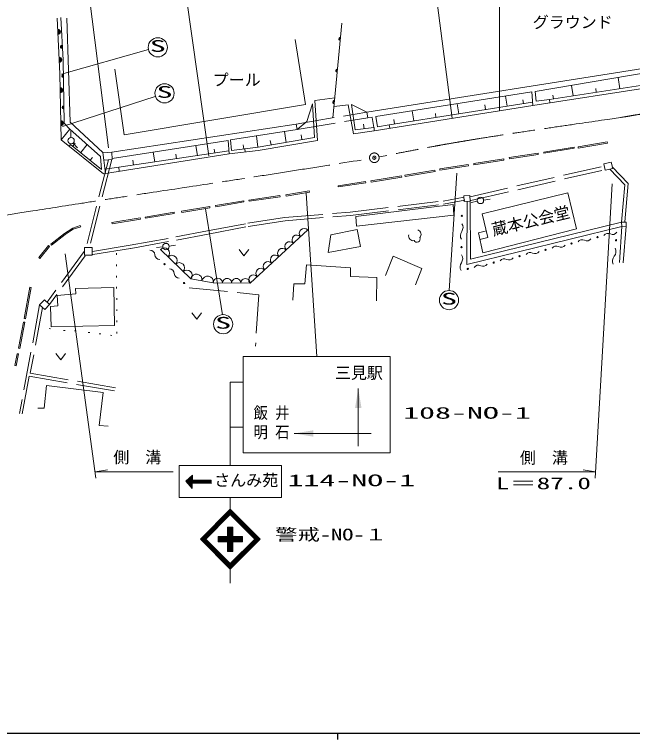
# Model space of a CAD drawing. Units: millimetres, scale not verified. Extents: x 40000 to 680000, y 20000 to 380000.
# Drawn here: x 117504 to 214070, y 204000 to 317200 of the extents above; entities that cross this region are included whole.
import ezdxf
from ezdxf.enums import TextEntityAlignment as Align

# ---------------------------------------------------------------- set-up
doc = ezdxf.new("R2010")
doc.units = ezdxf.units.MM
doc.header["$LTSCALE"] = 1000
doc.header["$PDMODE"] = 32
doc.header["$PDSIZE"] = 500
for name, pattern in [('CHAIN', [18.5, 12, -1.5, 3.5, -1.5]), ('DASHED', [7.5, 6, -1.5]), ('DOTTED', [1.75, 0.25, -1.5]), ('LONG_DASHED_DOTTED', [15.25, 12, -1.5, 0.25, -1.5])]:
    doc.linetypes.add(name, pattern=pattern)
for name, color, linetype, lineweight in [('M-BGD', 7, 'Continuous', 13), ('M-BMK', 2, 'CHAIN', 13), ('M-STR-HTXT', 7, 'Continuous', 13), ('M-STR-STR3', 7, 'Continuous', 13), ('M-STR-STRC', 7, 'Continuous', 13), ('M-TTL-BAND', 7, 'Continuous', 25)]:
    doc.layers.add(name, color=color, linetype=linetype, lineweight=lineweight)
doc.layers.add('M-BMK-HTXT', color=7, linetype='Continuous')
doc.styles.add('ＭＳ ゴシック', font='')
doc.styles.get('ＭＳ ゴシック').set_extended_font_data('MS Gothic')

# ---------------------------------------------------------------- blocks, each defined once
blk = doc.blocks.new('filled_arrow')
at = {"color": 0, "linetype": 'Continuous', "lineweight": -2}
blk.add_solid([(7.5, 1.25), (0, 0), (7.5, -1.25)], dxfattribs=at)

msp = doc.modelspace()

# ---------------------------------------------------------------- linework, layer by layer
at = {"layer": 'M-BGD'}
for p, q in [((124180, 316646), (124581, 307947)), ((125093, 310047), (124769, 316731)), ((125708, 316608), (126179, 300389)), ((167263, 301062), (168666, 315822)), ((162963, 303155), (161383, 313294)), ((125241, 300239), (125093, 310047)), ((172581, 301964), (217413, 309068)), ((124581, 307947), (124784, 297633)), ((133203, 308686), (134652, 298414)), ((217453, 308344), (198876, 305181)), ((211834, 307352), (212102, 305618)), ((198510, 303002), (218164, 306032)), ((201095, 303917), (217684, 306480)), ((204532, 306121), (204784, 304487)), ((208321, 305652), (208415, 305048)), ((198326, 305139), (173948, 301272)), ((198510, 303002), (198326, 305139)), ((198876, 305181), (199036, 303650)), ((201645, 304615), (201737, 304017)), ((167561, 304192), (164457, 303778)), ((164457, 303778), (164844, 297521)), ((176053, 299976), (198465, 303528)), ((194238, 304445), (194484, 302897)), ((196928, 303882), (197020, 303298)), ((199036, 303650), (201095, 303917)), ((201095, 303917), (201167, 303412)), ((134652, 298414), (162963, 303155)), ((164390, 297997), (164094, 303226)), ((167430, 302816), (169645, 303085)), ((169645, 303085), (170472, 298563)), ((170138, 303127), (170730, 299175)), ((172581, 301964), (170138, 303127)), ((173697, 299042), (198510, 303002)), ((186672, 303275), (186922, 301698)), ((190977, 303111), (191096, 302360)), ((172721, 301067), (172581, 301964)), ((173381, 301145), (172721, 301067)), ((173671, 299574), (173393, 301135)), ((173948, 301272), (174244, 299682)), ((179662, 302166), (179912, 300587)), ((183267, 301738), (183363, 301134)), ((126158, 299305), (125241, 300239)), ((126179, 300389), (131334, 295631)), ((132700, 295715), (161542, 300092)), ((161542, 300092), (161675, 299254)), ((172061, 300082), (172154, 299358)), ((176753, 300815), (176865, 300104)), ((124784, 297633), (126158, 299305)), ((130936, 295033), (126158, 299305)), ((161675, 299254), (151268, 297615)), ((159669, 298921), (159956, 297239)), ((170472, 298563), (173697, 299042)), ((170730, 299175), (173672, 299552)), ((173697, 299042), (173683, 299553)), ((174244, 299682), (176053, 299976)), ((176053, 299976), (176126, 299429)), ((155321, 298254), (155543, 296485)), ((155567, 296488), (164390, 297997)), ((162282, 298407), (162410, 297658)), ((124784, 297633), (131411, 292333)), ((126275, 296925), (126044, 296621)), ((131115, 293010), (126275, 296925)), ((126986, 297115), (126613, 296653)), ((128851, 296897), (127846, 295655)), ((150875, 297542), (132762, 294720)), ((145862, 296761), (146116, 295156)), ((151043, 295455), (150875, 297542)), ((151268, 297615), (151396, 295963)), ((153240, 296850), (153321, 296206)), ((164844, 297521), (155556, 295978)), ((157475, 297525), (157593, 296835)), ((205571, 296546), (210127, 297320)), ((205604, 296349), (210160, 297123)), ((210127, 297320), (210160, 297123)), ((131334, 295631), (131444, 294481)), ((132700, 295715), (131356, 295593)), ((131397, 292343), (151043, 295455)), ((132771, 294563), (132700, 295715)), ((133831, 293341), (151006, 295905)), ((139168, 295718), (139429, 294172)), ((148710, 296161), (148797, 295558)), ((155556, 295978), (151043, 295455)), ((151396, 295963), (155567, 296488)), ((194818, 294849), (199305, 295544)), ((199305, 295544), (199336, 295347)), ((200205, 295723), (204933, 296507)), ((200205, 295723), (200238, 295525)), ((200238, 295525), (204966, 296310)), ((204933, 296507), (204966, 296310)), ((205571, 296546), (205604, 296349)), ((129709, 294876), (129353, 294436)), ((131115, 293010), (130936, 295033)), ((131444, 294481), (132771, 294563)), ((131705, 292373), (131444, 294481)), ((136010, 294432), (136113, 293674)), ((142709, 295381), (142827, 294668)), ((189261, 293940), (193942, 294672)), ((189291, 293742), (193973, 294474)), ((193942, 294672), (193973, 294474)), ((194818, 294849), (194848, 294651)), ((194848, 294651), (199336, 295347)), ((133831, 293341), (131621, 293047)), ((133880, 292737), (133831, 293341)), ((183945, 293095), (188410, 293764)), ((183975, 292897), (188439, 293566)), ((188410, 293764), (188439, 293566)), ((189261, 293940), (189291, 293742)), ((209581, 293868), (210747, 294144)), ((209801, 292880), (209581, 293868)), ((210747, 294144), (211020, 293179)), ((178515, 292120), (183194, 292901)), ((178515, 292120), (178548, 291922)), ((178548, 291922), (183227, 292703)), ((183194, 292901), (183227, 292703)), ((183945, 293095), (183975, 292897)), ((211020, 293179), (209801, 292880)), ((168055, 290465), (172372, 291125)), ((168086, 290267), (172403, 290927)), ((172372, 291125), (172403, 290927)), ((173179, 291224), (177980, 292013)), ((173179, 291224), (173211, 291027)), ((173211, 291027), (178013, 291815)), ((177980, 292013), (178013, 291815)), ((168055, 290465), (168086, 290267)), ((154135, 288227), (158966, 288944)), ((154165, 288029), (158995, 288746)), ((158966, 288944), (158995, 288746)), ((159919, 289052), (163551, 289645)), ((159919, 289052), (159952, 288855)), ((159952, 288855), (163584, 289448)), ((164734, 263782), (163062, 289296)), ((163551, 289645), (163584, 289448)), ((187711, 288894), (188672, 288958)), ((187780, 288013), (187711, 288894)), ((188672, 288958), (188727, 288061)), ((190597, 286069), (203952, 289332)), ((203952, 289332), (205344, 283716)), ((148918, 287388), (153329, 288128)), ((148952, 287191), (153362, 287931)), ((153329, 288128), (153362, 287931)), ((154135, 288227), (154165, 288029)), ((188727, 288061), (187791, 287981)), ((188169, 278191), (188259, 288021)), ((188701, 288059), (188753, 278987)), ((143606, 286494), (148018, 287210)), ((143606, 286494), (143638, 286297)), ((143638, 286297), (148050, 287012)), ((148018, 287210), (148050, 287012)), ((148918, 287388), (148952, 287191)), ((186023, 287514), (170860, 285664)), ((186160, 285877), (186023, 287514)), ((132736, 284716), (137148, 285431)), ((137148, 285431), (137180, 285234)), ((137926, 285578), (142435, 286324)), ((137926, 285578), (137959, 285380)), ((137959, 285380), (142468, 286126)), ((142435, 286324), (142468, 286126)), ((170860, 285664), (170955, 284135)), ((170955, 284135), (186160, 285877)), ((191478, 282363), (190597, 286069)), ((127792, 284238), (126601, 283845)), ((127792, 284238), (127854, 284048)), ((132736, 284716), (132768, 284518)), ((132768, 284518), (137180, 285234)), ((188753, 278987), (212373, 284784)), ((212373, 284784), (213088, 284780)), ((212373, 284784), (212383, 284119)), ((213088, 284780), (213080, 284129)), ((126601, 283845), (125305, 282990)), ((126689, 283664), (125421, 282827)), ((127854, 284048), (126689, 283664)), ((163330, 283557), (154304, 275246)), ((166908, 282789), (171022, 283628)), ((171022, 283628), (171551, 280993)), ((212383, 284119), (188169, 278191)), ((190021, 283088), (191230, 283408)), ((190687, 279993), (190021, 283088)), ((205344, 283716), (190687, 279993)), ((212383, 284119), (212036, 278476)), ((213080, 284129), (212383, 284119)), ((213080, 284129), (212631, 278417)), ((125305, 282990), (123161, 281357)), ((125421, 282827), (123283, 281198)), ((166492, 280059), (166908, 282789)), ((190236, 282087), (191478, 282363)), ((122836, 281109), (121326, 279241)), ((122992, 280983), (121482, 279116)), ((122836, 281109), (122992, 280983)), ((123161, 281357), (123283, 281198)), ((129628, 280795), (128461, 280795)), ((128461, 280795), (128461, 279628)), ((129628, 279628), (129628, 280795)), ((171551, 280993), (166492, 280059)), ((128461, 279628), (129628, 279628)), ((145034, 275911), (140332, 280500)), ((152607, 280523), (153357, 279523)), ((153357, 279523), (154107, 280523)), ((121326, 279241), (121482, 279116)), ((175486, 276448), (176651, 279480)), ((176651, 279480), (181157, 277529)), ((162886, 275170), (163122, 278120)), ((163122, 278120), (170000, 277653)), ((170000, 277653), (170008, 276280)), ((181157, 277529), (180144, 274981)), ((170008, 276280), (174129, 276127)), ((148568, 275296), (145034, 275911)), ((154304, 275246), (148568, 275296)), ((161021, 272614), (161130, 275127)), ((161130, 275127), (162886, 275170)), ((174129, 276127), (174065, 272517)), ((119922, 274619), (119025, 269710)), ((120119, 274583), (119222, 269674)), ((119922, 274619), (120119, 274583)), ((127044, 274428), (133041, 274560)), ((127113, 273567), (127044, 274428)), ((133041, 274560), (133113, 268649)), ((124156, 273315), (127113, 273567)), ((124302, 271703), (124156, 273315)), ((121438, 271848), (122174, 272665)), ((121438, 271848), (122253, 271114)), ((122174, 272665), (122990, 271931)), ((122253, 271114), (122990, 271931)), ((123138, 271593), (124302, 271703)), ((123246, 268408), (123138, 271593)), ((145232, 270636), (145982, 269636)), ((145982, 269636), (146732, 270636)), ((119025, 269710), (119222, 269674)), ((118898, 269181), (118127, 265105)), ((119095, 269144), (118324, 265068)), ((118898, 269181), (119095, 269144)), ((133113, 268649), (123246, 268408)), ((118127, 265105), (118324, 265068)), ((117948, 264234), (117565, 262376)), ((118144, 264193), (117761, 262336)), ((117948, 264234), (118144, 264193)), ((123984, 264267), (124734, 263267)), ((124734, 263267), (125484, 264267)), ((117565, 262376), (117761, 262336)), ((122149, 255721), (122515, 259274)), ((122515, 259274), (131339, 258197)), ((131339, 258197), (130732, 253047)), ((121162, 255728), (122149, 255721)), ((130732, 253047), (132153, 252906))]:
    msp.add_line(p, q, dxfattribs=at)
at = {"layer": 'M-BGD', "linetype": 'DASHED'}
for p, q in [((164094, 303226), (163207, 300518)), ((161542, 300092), (172581, 301964)), ((161675, 299254), (172721, 301067)), ((163207, 300518), (161675, 299254)), ((132198, 294527), (128664, 280786)), ((132722, 294560), (129191, 280828)), ((188685, 288751), (209711, 293568)), ((210893, 293403), (213379, 290788)), ((188819, 288166), (209845, 292983)), ((210530, 293059), (212862, 290606)), ((212862, 290606), (212373, 284784)), ((213379, 290788), (212874, 284766)), ((184484, 288079), (187787, 288682)), ((177754, 287265), (184484, 288079)), ((177814, 286768), (184559, 287584)), ((184559, 287584), (187877, 288190)), ((169935, 286334), (177754, 287265)), ((169985, 285836), (177814, 286768)), ((153939, 284599), (159716, 285504)), ((159716, 285504), (169935, 286334)), ((159775, 285007), (169985, 285836)), ((147681, 283415), (153939, 284599)), ((154024, 284106), (159775, 285007)), ((142704, 282460), (147681, 283415)), ((147774, 282924), (154024, 284106)), ((135605, 281175), (142704, 282460)), ((135690, 280682), (142796, 281969)), ((142796, 281969), (147774, 282924)), ((129684, 280202), (135605, 281175)), ((128407, 280202), (122616, 272267)), ((129734, 279704), (135690, 280682)), ((128544, 279543), (122990, 271931)), ((144820, 274539), (155691, 273421)), ((155691, 273421), (155154, 265406)), ((121438, 271848), (118310, 254922)), ((121874, 271455), (119978, 261198)), ((119787, 260731), (118676, 254790)), ((119812, 260719), (133289, 258400)), ((119978, 261198), (133374, 258893))]:
    msp.add_line(p, q, dxfattribs=at)
at = {"layer": 'M-BGD', "linetype": 'LONG_DASHED_DOTTED'}
msp.add_line((153474, 296225), (153530, 295743), dxfattribs=at)
at = {"layer": 'M-BGD', "linetype": 'DOTTED'}
for p, q in [((133420, 279910), (133512, 267258)), ((123151, 268137), (121923, 268313)), ((127156, 267787), (123897, 267923)), ((132735, 267105), (127646, 267734))]:
    msp.add_line(p, q, dxfattribs=at)
at = {"layer": 'M-BGD'}
for centre, radius in [((187405, 285758), 100), ((187405, 285758), 50), ((208593, 282444), 100), ((208593, 282444), 50), ((211492, 281943), 100), ((211492, 281943), 50), ((187352, 280882), 100), ((187352, 280882), 50), ((204540, 281450), 100), ((204540, 281450), 50), ((200486, 280456), 100), ((200486, 280456), 50), ((192379, 278468), 100), ((192379, 278468), 50), ((196433, 279462), 100), ((196433, 279462), 50), ((140955, 278219), 100), ((140955, 278219), 50), ((188326, 277474), 100), ((188326, 277474), 50), ((144001, 275276), 100), ((144001, 275276), 50)]:
    msp.add_circle(centre, radius, dxfattribs=at)
for centre, radius, start, end in [((124281, 314471), 400, 272.63706, 92.63706), ((124281, 314471), 400, 272.63706, 92.63706), ((124281, 314471), 350, 272.63706, 92.63706), ((124281, 314471), 300, 272.63706, 92.63706), ((124281, 314471), 250, 272.63706, 92.63706), ((124281, 314471), 200, 272.63706, 92.63706), ((124281, 314471), 150, 272.63706, 92.63706), ((124281, 314471), 100, 272.63706, 92.63706), ((124281, 314471), 50, 272.63706, 92.63706), ((168434, 313373), 250, 84.50929, 264.50929), ((168434, 313373), 200, 84.50929, 264.50929), ((168434, 313373), 150, 84.50929, 264.50929), ((168434, 313373), 100, 84.50929, 264.50929), ((168434, 313373), 50, 84.50929, 264.50929), ((124921, 312172), 250, 92.77462, 272.77462), ((124921, 312172), 200, 92.77462, 272.77462), ((124921, 312172), 150, 92.77462, 272.77462), ((124921, 312172), 100, 92.77462, 272.77462), ((124921, 312172), 50, 92.77462, 272.77462), ((124481, 310122), 400, 272.63706, 92.63706), ((124481, 310122), 400, 272.63706, 92.63706), ((124481, 310122), 350, 272.63706, 92.63706), ((124481, 310122), 300, 272.63706, 92.63706), ((124481, 310122), 250, 272.63706, 92.63706), ((124481, 310122), 200, 272.63706, 92.63706), ((124481, 310122), 150, 272.63706, 92.63706), ((124481, 310122), 100, 272.63706, 92.63706), ((124481, 310122), 50, 272.63706, 92.63706), ((167961, 308447), 250, 84.50929, 264.50929), ((167961, 308447), 200, 84.50929, 264.50929), ((167961, 308447), 150, 84.50929, 264.50929), ((167961, 308447), 100, 84.50929, 264.50929), ((167961, 308447), 50, 84.50929, 264.50929), ((125130, 307595), 250, 90.86546, 270.86546), ((125130, 307595), 200, 90.86546, 270.86546), ((125130, 307595), 150, 90.86546, 270.86546), ((125130, 307595), 100, 90.86546, 270.86546), ((125130, 307595), 50, 90.86546, 270.86546), ((124632, 305369), 400, 271.12617, 91.12617), ((124632, 305369), 400, 271.12617, 91.12617), ((124632, 305369), 350, 271.12617, 91.12617), ((124632, 305369), 300, 271.12617, 91.12617), ((124632, 305369), 250, 271.12617, 91.12617), ((124632, 305369), 200, 271.12617, 91.12617), ((124632, 305369), 150, 271.12617, 91.12617), ((124632, 305369), 100, 271.12617, 91.12617), ((124632, 305369), 50, 271.12617, 91.12617), ((167487, 303522), 250, 84.50929, 264.50929), ((167487, 303522), 200, 84.50929, 264.50929), ((167487, 303522), 150, 84.50929, 264.50929), ((167487, 303522), 100, 84.50929, 264.50929), ((167487, 303522), 50, 84.50929, 264.50929), ((125204, 302691), 250, 90.86546, 270.86546), ((125204, 302691), 200, 90.86546, 270.86546), ((125204, 302691), 150, 90.86546, 270.86546), ((125204, 302691), 100, 90.86546, 270.86546), ((125204, 302691), 50, 90.86546, 270.86546), ((124733, 300211), 400, 271.12617, 91.12617), ((124733, 300211), 400, 271.12617, 91.12617), ((124733, 300211), 350, 271.12617, 91.12617), ((124733, 300211), 300, 271.12617, 91.12617), ((124733, 300211), 250, 271.12617, 91.12617), ((124733, 300211), 200, 271.12617, 91.12617), ((124733, 300211), 150, 271.12617, 91.12617), ((124733, 300211), 100, 271.12617, 91.12617), ((124733, 300211), 50, 271.12617, 91.12617), ((186556, 283939), 1029, 323.04368, 35.70953), ((162766, 283038), 767, 42.64045, 222.64045), ((180307, 282868), 727, 315.6081, 72.08923), ((188201, 282702), 1029, 143.04368, 215.70953), ((210251, 282254), 780, 61.83016, 145.72926), ((210988, 283630), 780, 241.83016, 325.72926), ((161638, 281999), 767, 42.64045, 222.64045), ((179814, 282608), 727, 163.68076, 280.1619), ((180385, 282125), 500, 207.88507, 27.88492), ((206198, 281259), 780, 61.83016, 145.72926), ((206935, 282635), 780, 241.83016, 325.72926), ((140920, 279926), 821, 315.69437, 135.69437), ((160510, 280960), 767, 42.64045, 222.64045), ((202144, 280265), 780, 61.83016, 145.72926), ((202881, 281641), 780, 241.83016, 325.72926), ((138634, 279627), 801, 4.58735, 87.36777), ((140231, 279755), 801, 184.58735, 267.36777), ((158253, 278882), 767, 42.64045, 222.64045), ((159381, 279921), 767, 42.64045, 222.64045), ((186503, 279063), 1029, 323.04368, 35.70953), ((198091, 279271), 780, 61.83016, 145.72926), ((198828, 280647), 780, 241.83016, 325.72926), ((210402, 280171), 1085, 318.20555, 28.91126), ((142095, 278779), 821, 315.69437, 135.69437), ((157125, 277843), 767, 42.64045, 222.64045), ((194037, 278277), 780, 61.83016, 145.72926), ((194774, 279653), 780, 241.83016, 325.72926), ((212019, 278726), 1085, 138.20555, 208.91126), ((141680, 276683), 801, 4.58735, 87.36777), ((143270, 277632), 821, 315.69437, 135.69437), ((155997, 276804), 767, 42.64045, 222.64045), ((188148, 277826), 1029, 143.04368, 215.70953), ((189984, 277283), 780, 61.83016, 145.72926), ((190721, 278659), 780, 241.83016, 325.72926), ((143276, 276811), 801, 184.58735, 267.36777), ((144446, 276484), 821, 315.69437, 135.69437), ((145917, 275757), 897, 350.13796, 170.13796), ((147685, 275450), 897, 350.13796, 170.13796), ((154868, 275765), 767, 42.64045, 222.64045), ((149285, 275290), 717, 359.49553, 179.49553), ((150719, 275277), 717, 359.49553, 179.49553), ((152153, 275264), 717, 359.49553, 179.49553), ((153587, 275252), 717, 359.49553, 179.49553)]:
    msp.add_arc(centre, radius, start, end, dxfattribs=at)
at = {"layer": 'M-BMK'}
msp.add_line((118331, 286209), (75671, 279484), dxfattribs=at)
msp.add_circle((173727, 294832), 750, dxfattribs=at)
for points, knots in [([(212184, 301112), (212527, 301170), (212870, 301228), (213213, 301286), (213556, 301344), (213899, 301401), (214242, 301459), (214584, 301517), (214927, 301575), (215270, 301632), (217328, 301978), (219386, 302320), (221446, 302646), (223453, 302964), (225462, 303266), (227470, 303573), (230198, 303990), (232926, 304415), (235660, 304788), (237320, 305014), (238983, 305221), (240649, 305404), (242782, 305638), (244919, 305833), (247059, 305984), (249168, 306133), (251279, 306240), (253392, 306313), (255465, 306386), (257540, 306426), (259615, 306420), (260754, 306416), (261893, 306399), (263032, 306376), (263222, 306372), (263411, 306368), (263601, 306364), (263791, 306359), (263981, 306355), (264171, 306350), (264360, 306345), (264550, 306340), (264740, 306335)], [0, 0, 0, 0, 1, 1, 1, 2, 2, 2, 3, 3, 3, 4, 4, 4, 5, 5, 5, 6, 6, 6, 7, 7, 7, 8, 8, 8, 9, 9, 9, 10, 10, 10, 11, 11, 11, 12, 12, 12, 13, 13, 13, 14, 14, 14, 14]), ([(212184, 301112), (206911, 300347), (201638, 299583), (196369, 298789), (192388, 298189), (188410, 297572), (184447, 296866), (181120, 296273), (177803, 295618), (174487, 294963)], [0, 0, 0, 0, 1, 1, 1, 2, 2, 2, 3, 3, 3, 3]), ([(118331, 286209), (123763, 287064), (129195, 287919), (134631, 288751), (140664, 289675), (146701, 290572), (152734, 291499), (159469, 292534), (166198, 293606), (172927, 294678)], [0, 0, 0, 0, 1, 1, 1, 2, 2, 2, 3, 3, 3, 3])]:
    msp.add_open_spline(points, degree=3, knots=knots, dxfattribs=at)
msp.add_point((173727, 294832), dxfattribs=at)
at = {"layer": 'M-STR-HTXT'}
for p, q in [((127224, 335782), (132170, 296405)), ((143815, 323672), (147848, 295156)), ((183589, 318650), (185882, 301033)), ((124833, 307902), (138423, 311719)), ((124986, 299730), (139506, 304385)), ((186598, 292441), (185410, 274105)), ((210907, 290761), (208224, 244782)), ((147351, 286837), (150018, 270292)), ((125416, 279806), (130224, 244782)), ((130086, 245782), (132018, 246104)), ((142307, 245782), (130086, 245782)), ((208282, 245782), (193085, 245782)), ((208282, 245782), (206350, 246104))]:
    msp.add_line(p, q, dxfattribs=at)
for centre in [(139895, 312069), (140954, 304893), (185397, 272602), (150102, 268844)]:
    msp.add_circle(centre, 1500, dxfattribs=at)
at = {"layer": 'M-STR-STR3'}
for p, q in [((126327, 297995), (126285, 298995)), ((126681, 297125), (127338, 296374)), ((189829, 288067), (188849, 287866)), ((190811, 288228), (191804, 288359)), ((140666, 280916), (139671, 280804)), ((141660, 281047), (142641, 281208))]:
    msp.add_line(p, q, dxfattribs=at)
for centre in [(126349, 297495), (190311, 288166), (141168, 280964)]:
    msp.add_circle(centre, 500, dxfattribs=at)
at = {"layer": 'M-STR-STRC'}
for p, q in [((193296, 302170), (193296, 325782)), ((153224, 263782), (176224, 263782)), ((153224, 248782), (153224, 263782)), ((176224, 263782), (176224, 248782)), ((151224, 259782), (151224, 246782)), ((153224, 259782), (151224, 259782)), ((171224, 249782), (171224, 258782)), ((151224, 252782), (153224, 252782)), ((173224, 251782), (161224, 251782)), ((176224, 248782), (153224, 248782)), ((143224, 246782), (159224, 246782)), ((143224, 241782), (143224, 246782)), ((159224, 246782), (159224, 241782)), ((145315, 245268), (144256, 244318)), ((145267, 245078), (144323, 244244)), ((145277, 244924), (144402, 244158)), ((145257, 244760), (144471, 244083)), ((145006, 244500), (145306, 244520)), ((145248, 244635), (145055, 244416)), ((145313, 244520), (145315, 245268)), ((148217, 244513), (145313, 244520)), ((148217, 243991), (148217, 244513)), ((144256, 244318), (145282, 243197)), ((145219, 243419), (144491, 244236)), ((148161, 244297), (144605, 244336)), ((145228, 243554), (144635, 244225)), ((148171, 244423), (144696, 244416)), ((148180, 244046), (144712, 243987)), ((145219, 243728), (144726, 244303)), ((148161, 244201), (144808, 244207)), ((148219, 244123), (144888, 244114)), ((145113, 243940), (145281, 243882)), ((145267, 243757), (145145, 243814)), ((145281, 243999), (148217, 243991)), ((145282, 243197), (145281, 243999)), ((159224, 241782), (143224, 241782)), ((151224, 241782), (151224, 239782)), ((151218, 239950), (146551, 235283)), ((151218, 239809), (146693, 235283)), ((151218, 239667), (146834, 235283)), ((151218, 239526), (146976, 235283)), ((151289, 239455), (147046, 235212)), ((151360, 239384), (147117, 235142)), ((151430, 239314), (147188, 235071)), ((151006, 239314), (155249, 235071)), ((151077, 239384), (155319, 235142)), ((151148, 239455), (155390, 235212)), ((151218, 239950), (155885, 235283)), ((151218, 239809), (155744, 235283)), ((151218, 239667), (155602, 235283)), ((151218, 239526), (155461, 235283)), ((150807, 237149), (151607, 237149)), ((150807, 233352), (150807, 237149)), ((150807, 237068), (150889, 233414)), ((150874, 237140), (150874, 236860)), ((150929, 237149), (150949, 233394)), ((151028, 237149), (151028, 233414)), ((151147, 237149), (151108, 233374)), ((151247, 237149), (151247, 233414)), ((151386, 237149), (151326, 233414)), ((151330, 237071), (151376, 236543)), ((151465, 237149), (151465, 233414)), ((151535, 237071), (151465, 233438)), ((151607, 237149), (151607, 233352)), ((147188, 235495), (151430, 231253)), ((149334, 235671), (149334, 234871)), ((153132, 235671), (149334, 235671)), ((149334, 235598), (153045, 235598)), ((149334, 235479), (153045, 235499)), ((155249, 235495), (151006, 231253)), ((151310, 236533), (151310, 236051)), ((152165, 235430), (153044, 235499)), ((153029, 235460), (152966, 235493)), ((153088, 234991), (153027, 235497)), ((153132, 234871), (153132, 235671)), ((146551, 235283), (151218, 230616)), ((146693, 235283), (151218, 230758)), ((146834, 235283), (151218, 230899)), ((146976, 235283), (151218, 231040)), ((147046, 235354), (151289, 231111)), ((147117, 235424), (151360, 231182)), ((149334, 235360), (153045, 235360)), ((149334, 235221), (153045, 235300)), ((149334, 235121), (152986, 235201)), ((149334, 235082), (153005, 235121)), ((149334, 234982), (153045, 235022)), ((149334, 234871), (153132, 234871)), ((149349, 235319), (150454, 235304)), ((155319, 235424), (151077, 231182)), ((155390, 235354), (151148, 231111)), ((155602, 235283), (151218, 230899)), ((155744, 235283), (151218, 230758)), ((155885, 235283), (151218, 230616)), ((155461, 235283), (151218, 231040)), ((151792, 234946), (152554, 234962)), ((152414, 234947), (153014, 235022)), ((152912, 234991), (153044, 234871)), ((151607, 233352), (150807, 233352)), ((151535, 233438), (151607, 233863)), ((151224, 228402), (151224, 230980))]:
    msp.add_line(p, q, dxfattribs=at)
at = {"layer": 'M-TTL-BAND'}
for p, q in [((40000, 205000), (579000, 205000)), ((168000, 205000), (168000, 204000))]:
    msp.add_line(p, q, dxfattribs=at)

# ---------------------------------------------------------------- block references
at = {"layer": 'M-STR-STRC', "xscale": 400, "yscale": 400, "rotation": 270}
msp.add_blockref('filled_arrow', (171224, 258782), dxfattribs=at)
at = {"layer": 'M-STR-STRC', "xscale": 400, "yscale": 400}
msp.add_blockref('filled_arrow', (161224, 251782), dxfattribs=at)

# ---------------------------------------------------------------- texts
at = {"layer": 'M-BMK-HTXT', "style": 'ＭＳ ゴシック'}
for s, p in [('グラウンド', (198474, 314532)), ('プール', (148474, 305532))]:
    msp.add_text(s, height=1833, dxfattribs=at).set_placement(p, align=Align.BOTTOM_LEFT)
msp.add_text('蔵本公会堂', height=1833, rotation=13.431, dxfattribs=at).set_placement((192435, 282114), align=Align.BOTTOM_LEFT)
at = {"layer": 'M-STR-HTXT', "style": 'ＭＳ ゴシック'}
for s, width, p in [('S', 2, (138645, 310819)), ('S', 2, (139704, 303643)), ('S', 2, (184147, 271352)), ('S', 2, (148852, 267594)), ('L＝87.0', 1.7, (192724, 242532))]:
    msp.add_text(s, height=1833, dxfattribs=dict(at, width=width)).set_placement(p, align=Align.BOTTOM_LEFT)
for p in [(132942, 246610), (196474, 246532)]:
    msp.add_text('側\u3000溝', height=1833, dxfattribs=at).set_placement(p, align=Align.BOTTOM_LEFT)
at = {"layer": 'M-STR-STRC', "style": 'ＭＳ ゴシック'}
for s, p in [('三見駅', (167567, 259781)), ('さんみ苑', (148704, 243020))]:
    msp.add_text(s, height=1833, dxfattribs=at).set_placement(p, align=Align.BOTTOM_LEFT)
for s, width, p in [('飯 井', 0.9, (154850, 253532)), ('108-NO-1', 2, (178224, 253532)), ('明 石', 0.9, (154850, 250532)), ('114-NO-1', 2, (160155, 242995)), ('警戒-NO-１', 1.4, (158224, 234532))]:
    msp.add_text(s, height=1833, dxfattribs=dict(at, width=width)).set_placement(p, align=Align.BOTTOM_LEFT)

doc.saveas('drawing.dxf')
